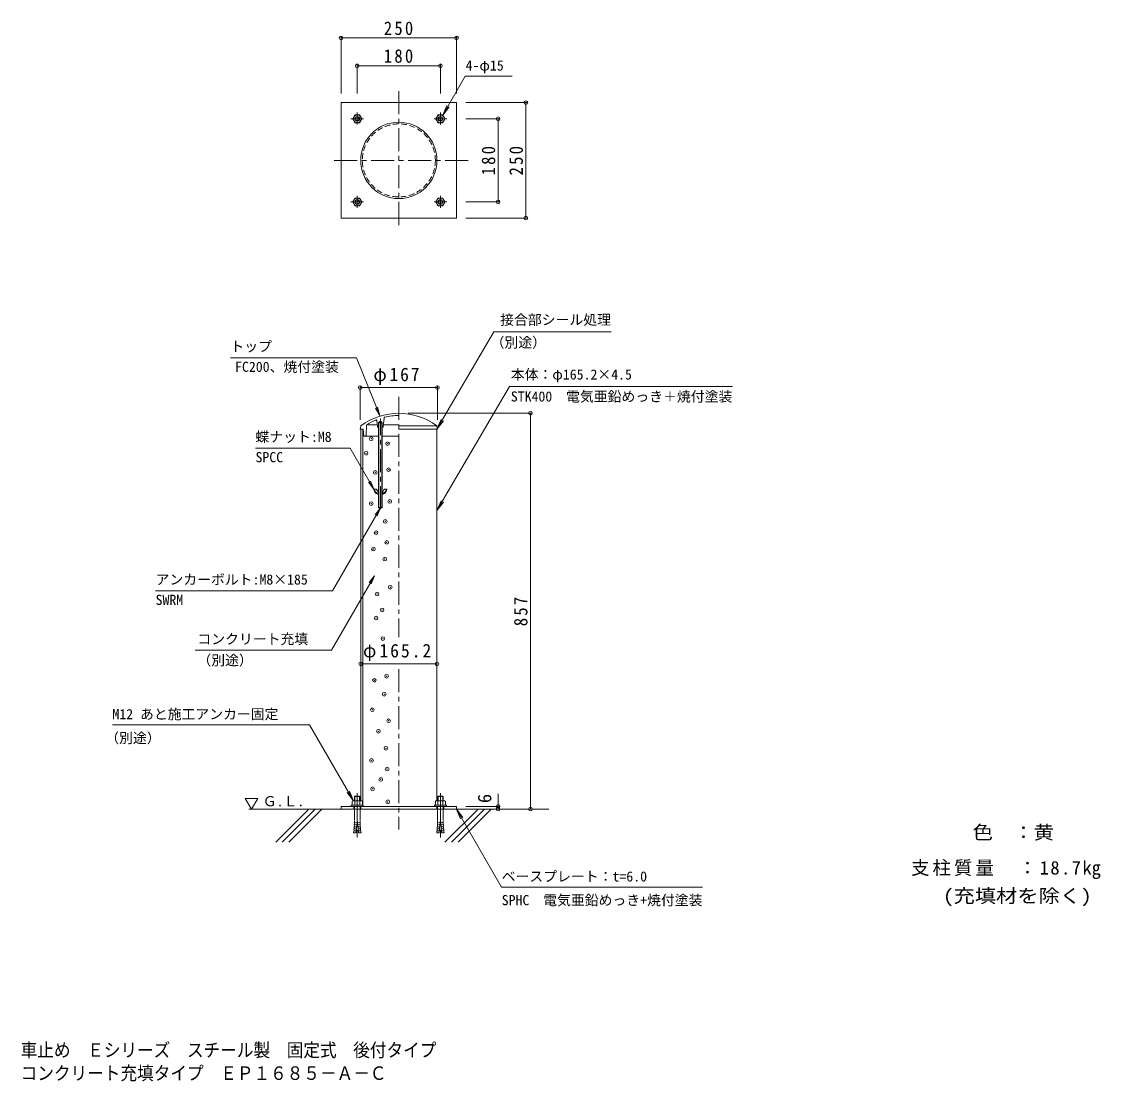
# Model space of a CAD drawing. Units: millimetres, scale not verified. Extents: x -817 to 1519, y -1373 to 922.
import ezdxf
from ezdxf.enums import TextEntityAlignment as Align

# ---------------------------------------------------------------- set-up
doc = ezdxf.new("R2010")
doc.units = ezdxf.units.MM
doc.header["$LTSCALE"] = 10
doc.header["$PDMODE"] = 32
doc.header["$PDSIZE"] = 8
for name, pattern in [('CHAIN1', [8, 5, -1, 1, -1]), ('CHAIN2', [12, 9, -1, 1, -1]), ('DASHED1', [1.8, 1.2, -0.6]), ('DASHED3', [4, 3, -1])]:
    doc.linetypes.add(name, pattern=pattern)
for name, color, linetype, lineweight in [('0-0_通り芯', 7, 'CHAIN1', 9), ('0-1_躯体', 4, 'Continuous', 9), ('0-2_仕上', 2, 'Continuous', 9), ('0-4_その他', 7, 'Continuous', 9), ('0-5_寸法', 7, 'Continuous', 9), ('0-6_ハッチ', 6, 'Continuous', 5)]:
    doc.layers.add(name, color=color, linetype=linetype, lineweight=lineweight)
doc.layers.add('F-0_F-0ﾚｲﾔ', color=2, linetype='Continuous')
doc.layers.add('F-5_F-5ﾚｲﾔ', color=2, linetype='Continuous')
doc.styles.add('ＭＳ ゴシック', font='')
doc.styles.get('ＭＳ ゴシック').set_extended_font_data('MS Gothic')

msp = doc.modelspace()

# ---------------------------------------------------------------- linework, layer by layer
at = {"layer": '0-0_通り芯', "linetype": 'Continuous'}
for p, q in [((95.06, 719.47), (143.65, 803.63)), ((143.65, 803.63), (245.59, 803.63)), ((95.06, 719.47), (103.67, 740.26)), ((95.06, 719.47), (108.76, 737.32))]:
    msp.add_line(p, q, dxfattribs=at)
at = {"layer": '0-0_通り芯'}
for p, q in [((0, 771.27), (0, 471.27)), ((150, 621.27), (-150, 621.27)), ((0, 109.39), (0, -411.13)), ((0, -480.06), (0, -827.11)), ((-90, -771.11), (-90, -789.11)), ((90, -771.11), (90, -789.11))]:
    msp.add_line(p, q, dxfattribs=at)
at = {"layer": '0-1_躯体', "color": 3}
for p, q in [((125, 746.27), (125, 496.27)), ((125, 496.27), (-125, 496.27)), ((-82.6, 39.39), (-82.6, -764.81)), ((-78.1, 39.39), (-78.1, -774.81)), ((82.6, 39.39), (82.6, -764.81))]:
    msp.add_line(p, q, dxfattribs=at)
at = {"layer": '0-1_躯体'}
for p, q in [((-70.96, 25.35), (-70.02, 48.36)), ((-46.62, 48.89), (-69.84, 48.89)), ((-46.11, 44.77), (-47.68, 57.32)), ((-44, 43.89), (-44, 53.22)), ((-43.32, 54.89), (-40, 56.81)), ((-36.68, 54.89), (-43.32, 54.89)), ((-43.32, 43.89), (-43.32, 54.89)), ((-36.68, 54.89), (-40, 56.81)), ((-36.68, 54.89), (-36.68, 43.89)), ((-36, 43.89), (-36, 53.22)), ((-33.91, 44.8), (-32.13, 63.55)), ((0, 48.89), (-33.53, 48.89)), ((-83.5, 39.39), (-82.56, 45.98)), ((-77.94, 39.39), (-83.5, 39.39)), ((-76.06, 25.33), (-76.94, 38.46)), ((-75.06, 24.39), (-44, 24.39)), ((-43.32, 43.89), (-45.12, 43.89)), ((-34.91, 43.89), (-36.68, 43.89)), ((-36, 24.39), (0, 24.39)), ((82.4, 46.39), (0, 46.39)), ((0, 39.39), (83.5, 39.39)), ((83.5, 39.39), (82.56, 45.98))]:
    msp.add_line(p, q, dxfattribs=at)
at = {"layer": '0-1_躯体', "linetype": 'DASHED1'}
for p, q in [((-70.02, 48.36), (-70, 48.89)), ((-47.68, 57.32), (-48, 59.89)), ((-32.13, 63.55), (-32, 64.97)), ((-82.56, 45.98), (-82.5, 46.39)), ((-76, 24.39), (-76.06, 25.33)), ((-75.06, 24.39), (-76, 24.39)), ((-71, 24.39), (-71.96, 24.39)), ((-71, 24.39), (-70.96, 25.35)), ((-34, 43.89), (-34.91, 43.89)), ((-34, 43.89), (-33.91, 44.8)), ((82.56, 45.98), (82.5, 46.39))]:
    msp.add_line(p, q, dxfattribs=at)
at = {"layer": '0-1_躯体', "linetype": 'CHAIN1'}
msp.add_line((-40, -133.86), (-40, 62.22), dxfattribs=at)
at = {"layer": '0-1_躯体', "color": 2}
for p, q in [((-44, 43.89), (-44, -130.43)), ((-43.32, 43.89), (-43.32, -131.11)), ((-36.68, 43.89), (-36.68, -131.11)), ((-36, 43.89), (-36, -130.43))]:
    msp.add_line(p, q, dxfattribs=at)
at = {"layer": '0-1_躯体', "color": 6, "lineweight": 5}
for p, q in [((-50.99, -90.11), (-54, -90.11)), ((-47.6, -91.98), (-45, -96.11)), ((-32.4, -91.98), (-35, -96.11)), ((-29.01, -90.11), (-26, -90.11)), ((-45.8, -101.11), (-44, -101.11)), ((-45, -95.11), (-45, -99.91)), ((-45, -95.11), (-43.32, -95.11)), ((-43.8, -95.11), (-43.8, -99.91)), ((-36.68, -95.11), (-35, -95.11)), ((-36.2, -95.11), (-36.2, -99.91)), ((-36, -101.11), (-34.2, -101.11)), ((-35, -95.11), (-35, -99.91))]:
    msp.add_line(p, q, dxfattribs=at)
at = {"layer": '0-1_躯体', "color": 3, "linetype": 'DASHED1'}
for p, q in [((-97.5, -777.11), (-97.5, -783.11)), ((-82.5, -777.11), (-82.5, -783.11)), ((82.5, -777.11), (82.5, -783.11)), ((97.5, -777.11), (97.5, -783.11))]:
    msp.add_line(p, q, dxfattribs=at)
at = {"layer": '0-1_躯体', "color": 3}
for points in [[(125, 746.27), (-125, 746.27), (-125, 496.27)], [(-125, -777.11), (125, -777.11), (125, -783.11)], [(-125, -777.11), (-125, -783.11), (125, -783.11)]]:
    msp.add_lwpolyline(points, dxfattribs=at)
at = {"layer": '0-1_躯体'}
msp.add_lwpolyline([(-44, 53.22), (-36, 53.22), (-36.68, 53.89), (-43.32, 53.89)], close=True, dxfattribs=at)
at = {"layer": '0-1_躯体', "linetype": 'DASHED1'}
for points in [[(-76.94, 38.46), (-77, 39.39), (-77.94, 39.39)], [(-45.12, 43.89), (-46, 43.89), (-46.11, 44.77)]]:
    msp.add_lwpolyline(points, dxfattribs=at)
at = {"layer": '0-1_躯体', "color": 2}
msp.add_lwpolyline([(-44, -130.43), (-36, -130.43), (-36.68, -131.11), (-43.32, -131.11)], close=True, dxfattribs=at)
at = {"layer": '0-1_躯体', "color": 3, "linetype": 'DASHED1'}
msp.add_circle((0, 621.27), 79.1, dxfattribs=at)
at = {"layer": '0-1_躯体', "color": 3}
for start, end in [(90, 270), (270, 90)]:
    msp.add_arc((0, 621.27), 82.6, start, end, dxfattribs=at)
at = {"layer": '0-1_躯体'}
for centre, radius, start, end in [((0, -63.61), 137.5, 53.30371, 126.69629), ((-69.02, 48.32), 1, 121.66043, 177.66248), ((0, -63.61), 132.5, 112.36838, 121.66054), ((-49.66, 57.07), 2, 7.12489, 112.36812), ((-30.14, 63.36), 2, 103.35504, 174.57979), ((0, -63.61), 132.5, 90, 103.35503), ((-81.57, 45.84), 1, 126.69606, 171.87018), ((-77.94, 38.39), 1, 3.81398, 90), ((-75.06, 25.39), 1, 183.81398, 270), ((-71.96, 25.39), 1, 270, 357.66248), ((-45.12, 44.89), 1, 187.12526, 270), ((-34.91, 44.89), 1, 270, 354.5791), ((81.57, 45.84), 1, 8.12982, 53.30394)]:
    msp.add_arc(centre, radius, start, end, dxfattribs=at)
at = {"layer": '0-1_躯体', "linetype": 'DASHED1'}
for radius, start, end in [(132.5, 121.66054, 121.89079), (132.5, 111.23929, 112.36838), (132.5, 103.35503, 103.97563), (137.5, 126.69629, 126.8699), (137.5, 53.1301, 53.30371)]:
    msp.add_arc((0, -63.61), radius, start, end, dxfattribs=at)
at = {"layer": '0-1_躯体', "color": 6, "lineweight": 5}
for centre, radius, start, end in [((-42.48, -90.07), 11.53, 180.17363, 253.23209), ((-42.48, -90.07), 10.32, 180.19292, 255.40906), ((-50.99, -94.11), 4, 32.21649, 90), ((-37.52, -90.07), 10.32, 284.59094, 359.80708), ((-37.52, -90.07), 11.53, 286.76791, 359.82637), ((-29.01, -94.11), 4, 90, 147.78351), ((-45.2, -99.91), 0.2, 308.26572, 0), ((-45, -99.91), 1.2, 270, 0), ((-35, -99.91), 1.2, 180, 270), ((-34.8, -99.91), 0.2, 180, 231.73428)]:
    msp.add_arc(centre, radius, start, end, dxfattribs=at)
at = {"layer": '0-1_躯体', "color": 7}
for p in [(-59.92, 18.6), (-24.31, 8.07), (-70.99, -12.67), (-22.34, -48.3), (-51.18, -54.2), (-19.72, -117.12), (-59.71, -121.71), (-29.55, -160.39), (-49.22, -184.64), (-26.28, -205.61), (-55.12, -220.03), (-30.45, -241.75), (-18.66, -302.71), (-47.17, -317.46), (-36.35, -351.87), (-49.14, -369.57), (-34.39, -413.81), (-53.07, -504.27), (-26.52, -495.42), (-31.6, -534.42), (-57.43, -568.07), (-22.04, -591.67), (-44.32, -614.61), (-27.94, -651.32), (-59.4, -677.54), (-25.31, -696.55), (-39.08, -718.83), (-56.78, -739.15), (-24, -767.34)]:
    msp.add_point(p, dxfattribs=at)
at = {"layer": '0-2_仕上', "linetype": 'CHAIN2'}
for p, q in [((-90, 724.77), (-90, 698.66)), ((90, 724.77), (90, 698.66)), ((-103.75, 711.27), (-76.3, 711.27)), ((76.25, 711.27), (103.7, 711.27)), ((-90, 544.77), (-90, 518.66)), ((90, 544.77), (90, 518.66)), ((-103.75, 531.27), (-76.3, 531.27)), ((76.25, 531.27), (103.7, 531.27))]:
    msp.add_line(p, q, dxfattribs=at)
at = {"layer": '0-2_仕上'}
for p, q in [((-99.8, 711.27), (-94.89, 719.77)), ((-94.89, 719.77), (-85.11, 719.77)), ((-80.2, 711.27), (-85.11, 719.77)), ((-80.2, 711.27), (-85.11, 702.77)), ((80.2, 711.27), (85.11, 719.77)), ((85.11, 719.77), (94.89, 719.77)), ((99.8, 711.27), (94.89, 719.77)), ((99.8, 711.27), (94.89, 702.77)), ((-99.8, 531.27), (-94.89, 539.77)), ((-94.89, 539.77), (-85.11, 539.77)), ((-80.2, 531.27), (-85.11, 539.77)), ((80.2, 531.27), (85.11, 539.77)), ((85.11, 539.77), (94.89, 539.77)), ((99.8, 531.27), (94.89, 539.77)), ((-80.2, 531.27), (-85.11, 522.77)), ((99.8, 531.27), (94.89, 522.77)), ((-100.95, -765.93), (-100.95, -774.81)), ((-98.21, -764.81), (-81.79, -764.81)), ((-95.05, -754.81), (-96, -755.76)), ((-96, -755.76), (-84, -755.76)), ((-96, -755.76), (-96, -764.81)), ((-95.47, -765.93), (-95.47, -774.81)), ((-95.05, -754.81), (-84.95, -754.81)), ((-95.05, -754.81), (-95.05, -764.81)), ((-84.95, -754.81), (-84.95, -764.81)), ((-84.95, -754.81), (-84, -755.76)), ((-84.53, -765.93), (-84.53, -774.81)), ((-84, -755.76), (-84, -764.81)), ((-79.05, -765.93), (-79.05, -774.81)), ((79.05, -765.93), (79.05, -774.81)), ((81.79, -764.81), (98.21, -764.81)), ((84.95, -754.81), (84, -755.76)), ((84, -755.76), (96, -755.76)), ((84, -755.76), (84, -764.81)), ((84.53, -765.93), (84.53, -774.81)), ((84.95, -754.81), (95.05, -754.81)), ((84.95, -754.81), (84.95, -764.81)), ((95.05, -754.81), (95.05, -764.81)), ((95.05, -754.81), (96, -755.76)), ((95.47, -765.93), (95.47, -774.81)), ((96, -755.76), (96, -764.81)), ((100.95, -765.93), (100.95, -774.81)), ((-103, -774.81), (-103, -777.11)), ((-103, -774.81), (-77, -774.81)), ((-103, -777.11), (-77, -777.11)), ((-77, -774.81), (-77, -777.11)), ((77, -774.81), (77, -777.11)), ((77, -774.81), (103, -774.81)), ((77, -777.11), (103, -777.11)), ((103, -774.81), (103, -777.11))]:
    msp.add_line(p, q, dxfattribs=at)
at = {"layer": '0-2_仕上', "color": 7, "linetype": 'DASHED3'}
for p, q in [((-90, -748.55), (-90, -844.73)), ((90, -748.55), (90, -844.73))]:
    msp.add_line(p, q, dxfattribs=at)
at = {"layer": '0-2_仕上', "linetype": 'DASHED3'}
for p, q in [((-96, -777.11), (-96, -808.78)), ((-84, -777.11), (-84, -808.78)), ((84, -777.11), (84, -808.78)), ((96, -777.11), (96, -808.78)), ((-91.16, -817.18), (-96.54, -816.71)), ((-96.32, -821.15), (-96.54, -816.71)), ((-90.77, -812.8), (-96.15, -812.33)), ((-95.94, -816.77), (-96.15, -812.33)), ((-90.6, -810.81), (-89.4, -810.81)), ((-89.23, -812.8), (-83.85, -812.33)), ((-88.84, -817.18), (-83.46, -816.71)), ((-84.06, -816.77), (-83.85, -812.33)), ((-83.68, -821.15), (-83.46, -816.71)), ((88.84, -817.18), (83.46, -816.71)), ((83.68, -821.15), (83.46, -816.71)), ((89.23, -812.8), (83.85, -812.33)), ((84.06, -816.77), (83.85, -812.33)), ((89.4, -810.81), (90.6, -810.81)), ((90.77, -812.8), (96.15, -812.33)), ((91.16, -817.18), (96.54, -816.71)), ((95.94, -816.77), (96.15, -812.33)), ((96.32, -821.15), (96.54, -816.71)), ((-97.69, -829.86), (-98.07, -834.25)), ((-92.31, -830.33), (-97.69, -829.86)), ((-91.92, -825.95), (-97.3, -825.48)), ((-97.09, -829.92), (-97.3, -825.48)), ((-91.54, -821.57), (-96.92, -821.1)), ((-96.71, -825.53), (-96.92, -821.1)), ((-88.46, -821.57), (-83.08, -821.1)), ((-88.08, -825.95), (-82.7, -825.48)), ((-87.69, -830.33), (-82.31, -829.86)), ((-83.29, -825.53), (-83.08, -821.1)), ((-82.91, -829.92), (-82.7, -825.48)), ((-82.31, -829.86), (-81.93, -834.25)), ((82.31, -829.86), (81.93, -834.25)), ((87.69, -830.33), (82.31, -829.86)), ((88.08, -825.95), (82.7, -825.48)), ((82.91, -829.92), (82.7, -825.48)), ((88.46, -821.57), (83.08, -821.1)), ((83.29, -825.53), (83.08, -821.1)), ((91.54, -821.57), (96.92, -821.1)), ((91.92, -825.95), (97.3, -825.48)), ((92.31, -830.33), (97.69, -829.86)), ((96.71, -825.53), (96.92, -821.1)), ((97.09, -829.92), (97.3, -825.48)), ((97.69, -829.86), (98.07, -834.25))]:
    msp.add_line(p, q, dxfattribs=at)
at = {"layer": '0-2_仕上'}
for points in [[(-99.8, 711.27), (-94.89, 702.77), (-85.11, 702.77)], [(80.2, 711.27), (85.11, 702.77), (94.89, 702.77)], [(-99.8, 531.27), (-94.89, 522.77), (-85.11, 522.77)], [(80.2, 531.27), (85.11, 522.77), (94.89, 522.77)]]:
    msp.add_lwpolyline(points, dxfattribs=at)
at = {"layer": '0-2_仕上', "linetype": 'DASHED3'}
for points in [[(-90.6, -810.81), (-92.69, -834.72), (-98.07, -834.25)], [(-89.4, -810.81), (-87.31, -834.72), (-81.93, -834.25)], [(89.4, -810.81), (87.31, -834.72), (81.93, -834.25)], [(90.6, -810.81), (92.69, -834.72), (98.07, -834.25)]]:
    msp.add_lwpolyline(points, dxfattribs=at)
at = {"layer": '0-2_仕上'}
for centre, radius in [((-89.99, 711.27), 8.5), ((-90, 711.27), 5), ((-90, 711.27), 4.19), ((90.01, 711.27), 8.5), ((90, 711.27), 5), ((90, 711.27), 4.19), ((-89.99, 531.27), 8.5), ((90.01, 531.27), 8.5), ((-90, 531.27), 5), ((-90, 531.27), 4.19), ((90, 531.27), 5), ((90, 531.27), 4.19)]:
    msp.add_circle(centre, radius, dxfattribs=at)
for centre, radius, start, end in [((-98.21, -768.71), 3.9, 45.3613, 134.63896), ((-90, -778.64), 13.83, 66.7198, 113.2803), ((-81.79, -768.71), 3.9, 45.3613, 134.63818), ((81.79, -768.71), 3.9, 45.3613, 134.63896), ((90, -778.64), 13.83, 66.7198, 113.2803), ((98.21, -768.71), 3.9, 45.3613, 134.63818)]:
    msp.add_arc(centre, radius, start, end, dxfattribs=at)
at = {"layer": '0-2_仕上', "linetype": 'DASHED3'}
for centre, start, end in [((-138.47, -808.72), 355.12158, 359.91591), ((-41.53, -808.72), 180.08409, 184.87842), ((41.53, -808.72), 355.12158, 359.91591), ((138.47, -808.72), 180.08409, 184.87842)]:
    msp.add_arc(centre, 42.47, start, end, dxfattribs=at)
at = {"layer": '0-4_その他'}
for p, q in [((-125, 889.27), (-125, 766.27)), ((125, 889.27), (125, 766.27)), ((-125, 886.27), (125, 886.27)), ((-90, 829.27), (-90, 766.27)), ((-90, 826.27), (90, 826.27)), ((90, 829.27), (90, 766.27)), ((278, 746.27), (145, 746.27)), ((275, 496.27), (275, 746.27)), ((218, 711.27), (145, 711.27)), ((215, 531.27), (215, 711.27)), ((218, 531.27), (145, 531.27)), ((278, 496.27), (145, 496.27)), ((-83.5, 132.39), (-83.5, 59.39)), ((-83.5, 129.39), (83.5, 129.39)), ((83.5, 132.39), (83.5, 59.39)), ((288, 73.89), (20, 73.89)), ((285, 73.89), (285, -783.11)), ((-82.6, -468.61), (82.6, -468.61)), ((215, -777.11), (215, -750.11)), ((218, -777.11), (145, -777.11)), ((215, -783.11), (215, -777.11))]:
    msp.add_line(p, q, dxfattribs=at)
for p in [(-125, 886.27), (125, 886.27), (-90, 826.27), (90, 826.27), (275, 746.27), (215, 711.27), (215, 531.27), (275, 496.27), (-83.5, 129.39), (83.5, 129.39), (285, 73.89), (-82.6, -468.61), (82.6, -468.61), (215, -777.11), (215, -783.11), (285, -783.11)]:
    msp.add_point(p, dxfattribs=at)
at = {"layer": '0-5_寸法'}
for p, q in [((82.6, 39.39), (205.63, 250.3)), ((205.63, 250.3), (459.47, 250.3)), ((-364.72, 193.92), (-91.66, 193.92)), ((82.6, -136.6), (239.45, 131.84)), ((239.45, 131.84), (722.45, 131.84)), ((-41.3, 68.89), (-45.98, 87.05)), ((82.6, 39.39), (91.34, 60.13)), ((82.6, 39.39), (96.41, 57.16)), ((-310.43, -1.67), (-105.75, -1.67)), ((-54, -90.11), (-65.41, -75.23)), ((82.6, -136.6), (91.34, -115.87)), ((-143.65, -310.63), (-40, -131.11)), ((-40, -131.11), (-51.41, -145.98)), ((-40, -131.11), (-47.18, -148.43)), ((82.6, -136.6), (96.41, -118.83)), ((-52.6, -277.78), (-145.82, -439.25)), ((-52.6, -277.78), (-64.01, -292.66)), ((-52.6, -277.78), (-59.78, -295.1)), ((-526.77, -310.63), (-143.65, -310.63)), ((-145.82, -439.25), (-441.28, -439.25)), ((-193.14, -600.39), (-620.36, -600.39)), ((-98.21, -764.81), (-193.14, -600.39)), ((-98.21, -764.81), (-111.9, -746.96)), ((-98.21, -764.81), (-106.82, -744.02)), ((125, -783.11), (133.61, -803.9)), ((125, -783.11), (138.7, -800.96)), ((125, -783.11), (222.39, -951.79)), ((222.39, -951.79), (657.76, -951.79))]:
    msp.add_line(p, q, dxfattribs=at)
for points in [[(-91.66, 193.92), (-41.3, 68.89), (-50.52, 85.22)], [(-105.75, -1.67), (-54, -90.11), (-61.18, -72.79)]]:
    msp.add_lwpolyline(points, dxfattribs=at)
at = {"layer": '0-6_ハッチ'}
for p, q in [((-319, -783.11), (-332.47, -759.78)), ((-332.47, -759.78), (-305.53, -759.78)), ((-319, -783.11), (-305.53, -759.78)), ((325, -783.11), (-325, -783.11)), ((-195, -783.11), (-266.67, -854.78)), ((-180.86, -783.11), (-252.53, -854.78)), ((-166.72, -783.11), (-238.39, -854.78)), ((171.45, -783.11), (99.78, -854.78)), ((185.6, -783.11), (113.92, -854.78)), ((200, -783.11), (128.2, -854.78))]:
    msp.add_line(p, q, dxfattribs=at)

# ---------------------------------------------------------------- texts
at = {"layer": '0-0_通り芯', "color": 2, "style": 'ＭＳ ゴシック'}
msp.add_text('4-φ15', height=21.99, dxfattribs=at).set_placement((144.56, 809.17), align=Align.BOTTOM_LEFT)
at = {"layer": '0-4_その他', "color": 2, "style": 'ＭＳ ゴシック'}
msp.add_text('6', height=29.33, rotation=90, dxfattribs=at).set_placement((209, -770.11), align=Align.BOTTOM_LEFT)
at = {"layer": '0-4_その他', "color": 2, "char_height": 29.33, "attachment_point": 7, "style": 'ＭＳ ゴシック'}
for s, insert in [('\\T1.27;\\W0.9;250', (-32.5, 892.27)), ('\\T1.27;\\W0.9;180', (-32.5, 832.27)), ('\\T1.21;\\W0.95;φ167', (-55, 135.39)), ('\\T1.23;\\W0.95;φ165.2', (-77.5, -462.61))]:
    msp.add_mtext(s, dxfattribs=dict(at, insert=insert))
at = {"layer": '0-4_その他', "color": 2, "char_height": 29.33, "attachment_point": 7, "rotation": 90, "style": 'ＭＳ ゴシック'}
for s, insert in [('\\T1.27;\\W0.9;180', (209, 588.77)), ('\\T1.27;\\W0.9;250', (269, 588.77)), ('\\T1.27;\\W0.9;857', (279, -387.11))]:
    msp.add_mtext(s, dxfattribs=dict(at, insert=insert))
at = {"layer": '0-5_寸法', "color": 2, "style": 'ＭＳ ゴシック'}
for s, p in [('接合部シール処理', (219.47, 258.74)), ('（別途）', (198.8, 209.68)), ('トップ', (-364.72, 200.98)), ('FC200、焼付塗装', (-354.64, 156.85)), ('本体：φ165.2×4.5', (242.45, 140.28)), ('STK400\u3000電気亜鉛めっき＋焼付塗装', (242.45, 92.61)), ('蝶ナット:M8', (-310.43, 5.39)), ('SPCC', (-310.43, -38.74)), ('アンカーボルト:M8×185', (-526.77, -303.56)), ('SWRM', (-526.77, -347.69)), ('コンクリート充填', (-436.29, -432.53)), ('（別途）', (-436.29, -478.37)), ('M12 あと施工アンカー固定', (-620.36, -594.99)), ('（別途）', (-635.84, -646.72)), ('ベースプレート：t=6.0', (222.76, -946.39)), ('SPHC\u3000電気亜鉛めっき+焼付塗装', (222.76, -997.72))]:
    msp.add_text(s, height=21.99, dxfattribs=at).set_placement(p, align=Align.BOTTOM_LEFT)
at = {"layer": '0-6_ハッチ', "color": 2, "style": 'ＭＳ ゴシック'}
msp.add_text('Ｇ.Ｌ.', height=21.99, dxfattribs=at).set_placement((-294.76, -783.53), align=Align.BOTTOM_LEFT)
at = {"layer": 'F-0_F-0ﾚｲﾔ', "style": 'ＭＳ ゴシック'}
for s, width, p in [('色\u3000：黄', 1.1, (1242.56, -856.92)), ('(充填材を除く)', 1.15, (1178.3, -994.39))]:
    msp.add_text(s, height=29.33, dxfattribs=dict(at, width=width)).set_placement(p, align=Align.BOTTOM_LEFT)
at = {"layer": 'F-0_F-0ﾚｲﾔ', "insert": (1109.3, -934.39), "char_height": 29.33, "attachment_point": 7, "style": 'ＭＳ ゴシック'}
msp.add_mtext('\\T1.16;支柱質量\u3000：18.7㎏', dxfattribs=at)
at = {"layer": 'F-5_F-5ﾚｲﾔ', "style": 'ＭＳ ゴシック', "width": 0.9}
for s, p in [('車止め\u3000Ｅシリーズ\u3000スチール製\u3000固定式\u3000後付タイプ', (-818.89, -1328.11)), ('コンクリート充填タイプ\u3000ＥＰ１６８５－Ａ－Ｃ', (-818.89, -1378.11))]:
    msp.add_text(s, height=29.33, dxfattribs=at).set_placement(p, align=Align.BOTTOM_LEFT)

doc.saveas('drawing.dxf')
